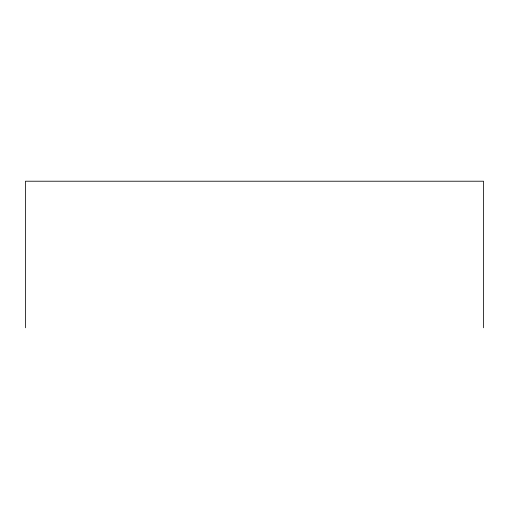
<?xml version="1.0" encoding="UTF-8"?>
<svg xmlns="http://www.w3.org/2000/svg" width="509" height="509" viewBox="0 0 509 509"><rect width="100%" height="100%" fill="white"/><g stroke="black" fill="none" stroke-linecap="round" stroke-linejoin="round"><path stroke-width="0.76" d="M483.55 327.783L483.55 181.217L25.45 181.217L25.45 327.783"/></g></svg>
